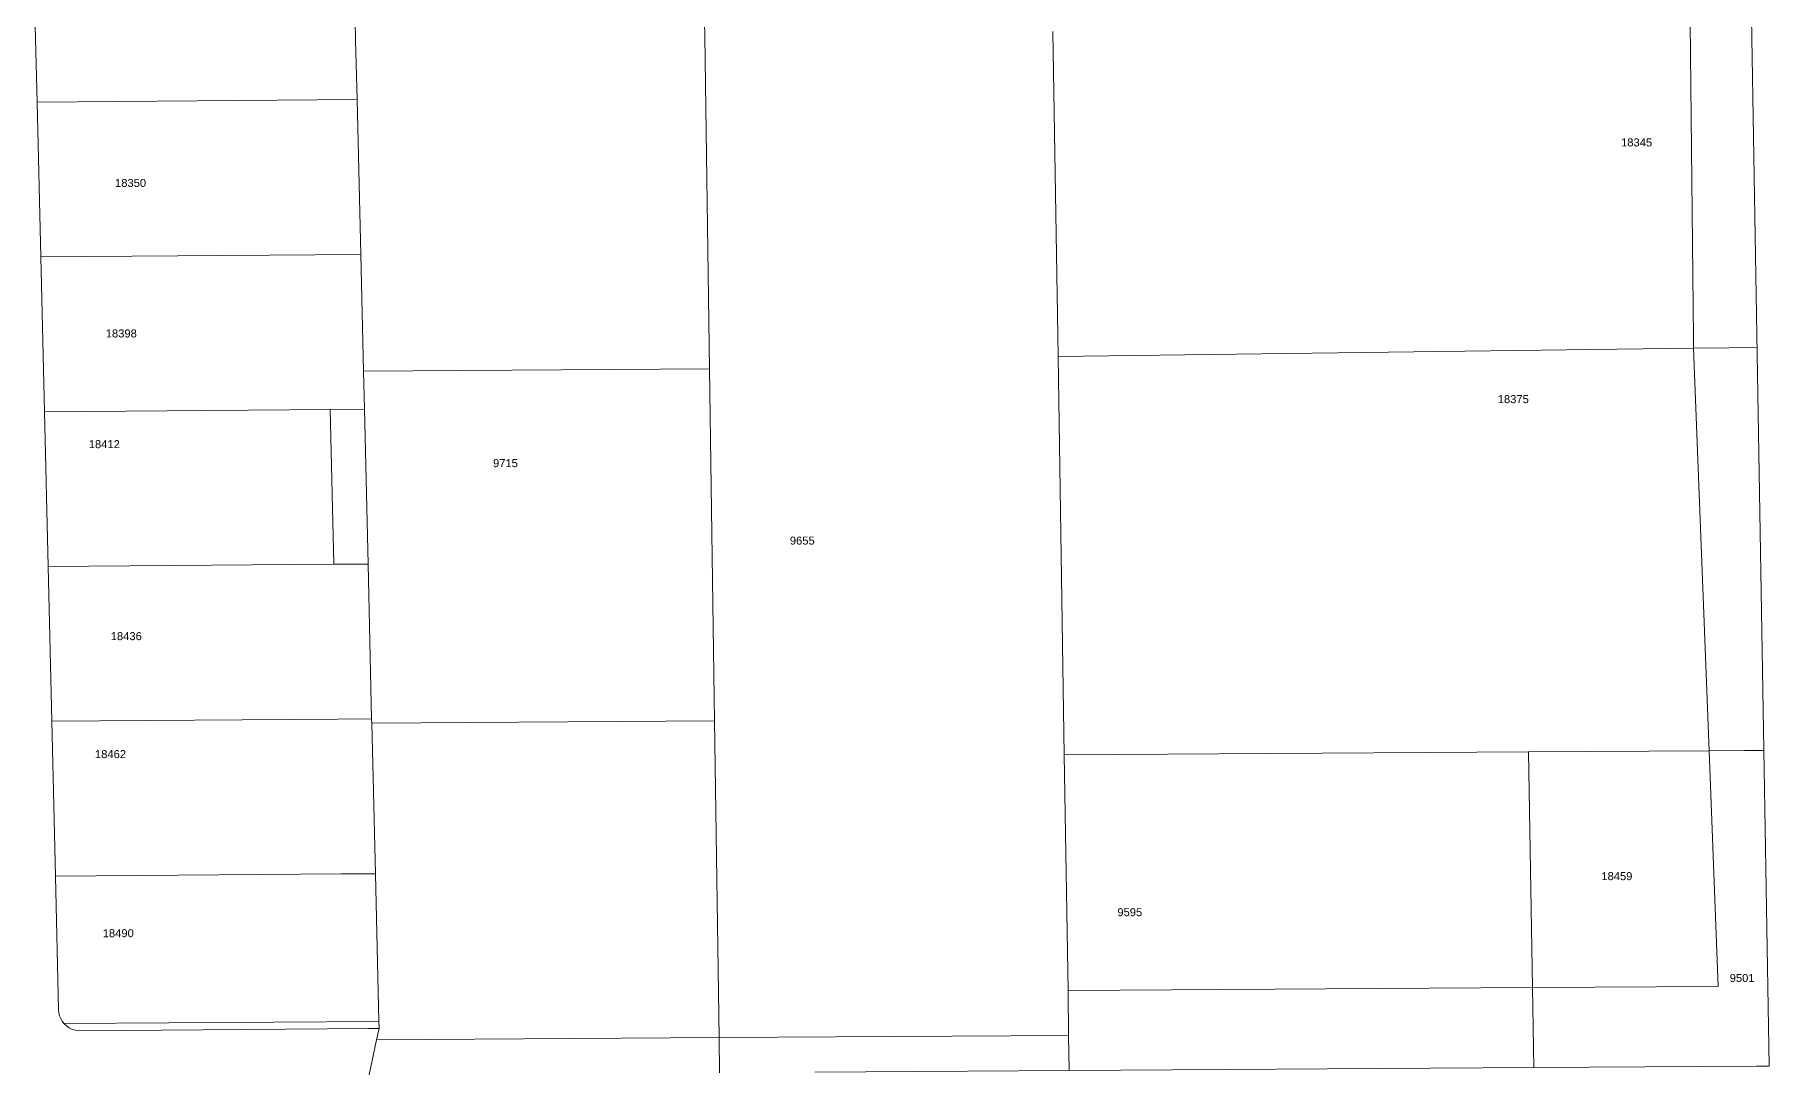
# Model space of a CAD drawing. Header units: feet. Extents: x 865220 to 2821149, y -2240498 to 944432.
# Drawn here: x 2816021 to 2817647, y 941864 to 942836 of the extents above; entities that cross this region are included whole.
import ezdxf
from ezdxf.enums import TextEntityAlignment as Align

# ---------------------------------------------------------------- set-up
doc = ezdxf.new("R2010")
doc.units = ezdxf.units.FT
doc.header["$LTSCALE"] = 0.015
doc.header["$MEASUREMENT"] = 0
doc.layers.add('Dakota County Addresses', color=7, linetype='Continuous')
doc.layers.add('Dakota County Parcels', color=7, linetype='Continuous')
doc.styles.add('Dimensions 100', font='arial.ttf')

# ---------------------------------------------------------------- blocks, each defined once
blk = doc.blocks.new('ACMAP_ANN_TEMPLATE_Dakota County Addresses')
at = {"layer": 'Dakota County Addresses', "style": 'Dimensions 100'}
blk.add_attdef('DakotaCountyAddress', text='', height=50, dxfattribs=at).set_placement((0, 0), align=Align.CENTER)

msp = doc.modelspace()

# ---------------------------------------------------------------- linework, layer by layer
at = {"layer": 'Dakota County Parcels', "lineweight": 5}
for p, q in [((2817646.7, 941868.6), (2817624.4, 943185)), ((2816022.9, 942772.3), (2816020.6, 942867.5)), ((2816321.5, 942830), (2816321.1, 942848.7)), ((2816648.8, 942834.3), (2816648.6, 942847.1)), ((2817575.6, 942551.2), (2817572.4, 942846.6)), ((2816322.8, 942774.7), (2816321.5, 942830)), ((2816653.3, 942522.2), (2816648.8, 942834.3)), ((2816022.9, 942772.3), (2816322.8, 942774.7)), ((2816026.3, 942627.2), (2816022.9, 942772.3)), ((2816326.3, 942629.5), (2816322.8, 942774.7)), ((2816026.3, 942627.2), (2816326.3, 942629.5)), ((2816029.7, 942482), (2816026.3, 942627.2)), ((2816328.8, 942520.2), (2816326.3, 942629.5)), ((2817575.7, 942541.6), (2817575.6, 942551.2)), ((2816980, 942533.7), (2817575.7, 942541.6)), ((2816985.8, 942160.4), (2816980, 942533.7)), ((2817590.3, 942164.2), (2817575.7, 942541.6)), ((2816328.8, 942520.2), (2816653.3, 942522.2)), ((2816329.7, 942484.4), (2816328.8, 942520.2)), ((2816658, 942192.3), (2816653.3, 942522.2)), ((2816029.7, 942482), (2816297.7, 942484.1)), ((2816033.2, 942336.9), (2816029.7, 942482)), ((2816297.7, 942484.1), (2816329.7, 942484.4)), ((2816301.1, 942339), (2816297.7, 942484.1)), ((2816333.1, 942339.2), (2816329.7, 942484.4)), ((2816033.2, 942336.9), (2816301.1, 942339)), ((2816036.6, 942191.8), (2816033.2, 942336.9)), ((2816301.1, 942339), (2816333.1, 942339.2)), ((2816336.5, 942194.1), (2816333.1, 942339.2)), ((2816036.6, 942191.8), (2816304.6, 942193.8)), ((2816040, 942046.6), (2816036.6, 942191.8)), ((2816304.6, 942193.8), (2816336.5, 942194.1)), ((2816336.6, 942190.2), (2816336.5, 942194.1)), ((2816336.6, 942190.2), (2816658, 942192.3)), ((2816340, 942048.9), (2816336.6, 942190.2)), ((2816662.2, 941895.3), (2816658, 942192.3)), ((2816985.8, 942160.4), (2817421.1, 942163.1)), ((2816989.3, 941939.4), (2816985.8, 942160.4)), ((2817421.1, 942163.1), (2817590.3, 942164.2)), ((2817424.8, 941942.2), (2817421.1, 942163.1)), ((2817598.8, 941943.3), (2817590.3, 942164.2)), ((2816040, 942046.6), (2816308, 942048.7)), ((2816043, 941921.5), (2816040, 942046.6)), ((2816308, 942048.7), (2816340, 942048.9)), ((2816343.2, 941910.3), (2816340, 942048.9)), ((2816989.3, 941939.4), (2817424.8, 941942.2)), ((2817424.8, 941942.2), (2817598.8, 941943.3)), ((2817426.1, 941867.2), (2817424.8, 941942.2)), ((2816989.9, 941897.4), (2816989.3, 941939.4)), ((2816048.1, 941908.4), (2816343.2, 941910.3)), ((2816343.4, 941903.8), (2816343.2, 941910.3)), ((2816062.1, 941901.7), (2816333.6, 941903.7)), ((2816333.6, 941903.7), (2816343.4, 941903.8)), ((2816334.2, 941860.3), (2816341, 941893.3)), ((2816341, 941893.3), (2816343.4, 941903.8)), ((2816341, 941893.3), (2816662.2, 941895.3)), ((2816662.2, 941895.3), (2816989.9, 941897.4)), ((2816662.2, 941895.3), (2816662.7, 941862.3)), ((2816990.5, 941864.4), (2816989.9, 941897.4)), ((2816990.5, 941864.4), (2817426.1, 941867.2))]:
    msp.add_line(p, q, dxfattribs=at)
for points in [[(2816980, 942533.7), (2816979.7, 942553.7), (2816975.2, 942838.6)], [(2817575.7, 942541.6), (2817609, 942542.1), (2817635.3, 942542.4)], [(2817590.3, 942164.2), (2817623.3, 942164.4), (2817641.7, 942164.5)], [(2816043, 941921.5), (2816043.3, 941918.6), (2816043.9, 941915.8), (2816045, 941913.2), (2816046.4, 941910.7), (2816048.1, 941908.4)], [(2816048.1, 941908.4), (2816050.4, 941906.2), (2816053, 941904.4), (2816055.9, 941903), (2816059, 941902.1), (2816062.1, 941901.7)], [(2816751.8, 941862.9), (2816990.5, 941864.4), (2816990.5, 941864.4)], [(2817426.1, 941867.2), (2817634.7, 941868.5), (2817646.7, 941868.6)]]:
    msp.add_lwpolyline(points, dxfattribs=at)

# ---------------------------------------------------------------- block references
at = {"layer": 'Dakota County Addresses', "lineweight": 5, "xscale": 0.15, "yscale": 0.15, "zscale": 0.15}
for p, values in [((2817522.3, 942730.8), {'DakotaCountyAddress': '18345'}), ((2816110.5, 942692.8), {'DakotaCountyAddress': '18350'}), ((2816101.8, 942551.7), {'DakotaCountyAddress': '18398'}), ((2817406.7, 942490.1), {'DakotaCountyAddress': '18375'}), ((2816085.9, 942447.9), {'DakotaCountyAddress': '18412'}), ((2816461.9, 942430.1), {'DakotaCountyAddress': '9715'}), ((2816740.2, 942357.5), {'DakotaCountyAddress': '9655'}), ((2816106.5, 942267.9), {'DakotaCountyAddress': '18436'}), ((2816091.7, 942157.3), {'DakotaCountyAddress': '18462'}), ((2817503.8, 942042.9), {'DakotaCountyAddress': '18459'}), ((2817047.2, 942009.1), {'DakotaCountyAddress': '9595'}), ((2816099, 941989.4), {'DakotaCountyAddress': '18490'}), ((2817621.2, 941947.4), {'DakotaCountyAddress': '9501'})]:
    msp.add_blockref('ACMAP_ANN_TEMPLATE_Dakota County Addresses', p, dxfattribs=at).add_auto_attribs(values)

doc.saveas('drawing.dxf')
